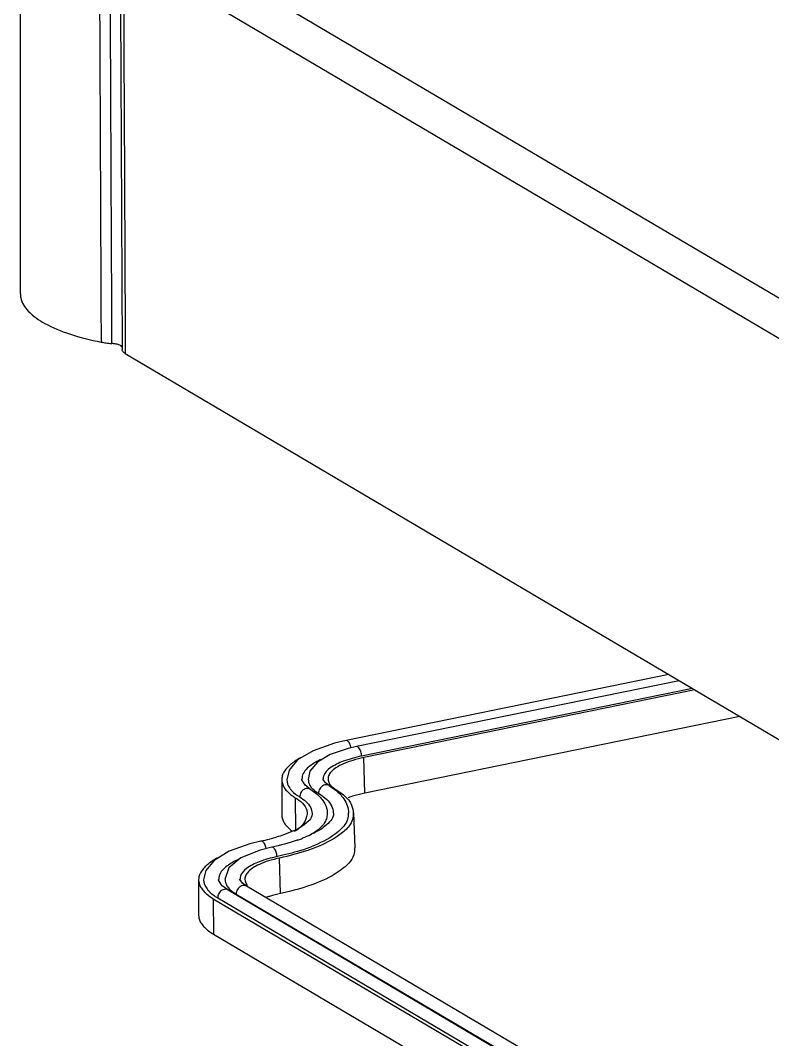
# Model space of a CAD drawing. Header units: millimetres. Extents: x -603 to 1798, y -1840 to -1013.
# Drawn here: x 18.04 to 48.12, y -1200.22 to -1159.46 of the extents above; entities that cross this region are included whole.
import ezdxf

# ---------------------------------------------------------------- set-up
doc = ezdxf.new("R2010")
doc.units = ezdxf.units.MM
doc.header["$MEASUREMENT"] = 0
doc.layers.get('0').update_dxf_attribs({"linetype": 'CONTINUOUS'})

# ---------------------------------------------------------------- blocks, each defined once
blk = doc.blocks.new('*U25')
at = {"color": 7}
for p, q in [((-109.589, 47.463), (-109.585, 63.481)), ((-104.613, 62.263), (-63.673, 38.079)), ((-105.47, 61.16), (-64.529, 36.975)), ((-105.547, 50.669), (-105.522, 45.231)), ((-105.396, 45.232), (-105.396, 45.069)), ((-105.396, 45.069), (-64.536, 20.933)), ((-83.666, 32.233), (-96.568, 29.594)), ((-83.252, 31.989), (-96.154, 29.35)), ((-82.721, 31.675), (-95.948, 28.97)), ((-82.624, 31.618), (-95.851, 28.912)), ((-80.83, 30.558), (-95.813, 27.494)), ((-97.036, 29.484), (-97.887, 29.189)), ((-96.568, 29.594), (-97.036, 29.484)), ((-96.154, 29.35), (-96.487, 29.273)), ((-97.887, 29.189), (-98.503, 28.822)), ((-97.2, 29.031), (-97.716, 28.726)), ((-96.487, 29.273), (-97.2, 29.031)), ((-98.503, 28.822), (-98.847, 28.413)), ((-97.716, 28.726), (-98.011, 28.375)), ((-95.813, 27.494), (-95.851, 28.912)), ((-98.847, 28.413), (-98.939, 28.028)), ((-98.011, 28.375), (-98.089, 28.043)), ((-99.139, 28.031), (-99.138, 26.619)), ((-98.338, 28.02), (-98.339, 28.045)), ((-97.488, 28.043), (-97.489, 28.06)), ((-97.246, 27.792), (-97.25, 27.794)), ((-97.997, 27.645), (-98.001, 27.647)), ((-98.597, 27.304), (-98.594, 26.037)), ((-96.267, 26.713), (-96.217, 25.302)), ((-100.417, 25.464), (-101.246, 25.168)), ((-99.97, 25.573), (-100.417, 25.464)), ((-99.541, 25.332), (-100.006, 25.214)), ((-99.97, 25.573), (-99.97, 25.573)), ((-99.541, 25.332), (-99.541, 25.332)), ((-101.246, 25.168), (-101.845, 24.803)), ((-100.779, 24.898), (-101.25, 24.507)), ((-100.006, 25.214), (-100.779, 24.898)), ((-99.188, 23.478), (-99.226, 24.896)), ((-101.845, 24.803), (-102.178, 24.395)), ((-101.25, 24.507), (-101.414, 24.035)), ((-102.178, 24.395), (-102.264, 24.023)), ((-100.813, 24.037), (-100.814, 24.056)), ((-102.464, 24.026), (-102.463, 22.614)), ((-101.662, 24.012), (-101.664, 24.041)), ((-100.544, 23.77), (-100.548, 23.773)), ((-63.345, 1.796), (-100.544, 23.77)), ((-101.876, 23.271), (-101.872, 21.855)), ((-101.876, 23.271), (-64.678, 1.298)), ((-101.701, 23.306), (-64.504, 1.333)), ((-101.286, 23.618), (-101.29, 23.621)), ((-101.286, 23.618), (-64.089, 1.645)), ((-100.958, 23.458), (-63.761, 1.485)), ((-101.872, 21.855), (-64.674, -0.118))]:
    blk.add_line(p, q, dxfattribs=at)
for points in [[(-105.596, 61.317), (-105.573, 56.273), (-105.547, 50.669)], [(-98.001, 27.647), (-98.206, 27.804), (-98.338, 28.02)], [(-97.25, 27.794), (-97.391, 27.9), (-97.488, 28.043)], [(-101.29, 23.621), (-101.516, 23.784), (-101.662, 24.012)], [(-100.548, 23.773), (-100.705, 23.885), (-100.813, 24.037)]]:
    blk.add_lwpolyline(points, dxfattribs=at)
for centre, radius, start, end in [((-98.612, 28.031), 0.527, 180.0262, 187.2148), ((-98.712, 26.299), 1.515, 44.4358, 48.7158), ((-100.074, 29.003), 3.328, 295.4622, 299.9831), ((-100.252, 29.367), 3.733, 295.1582, 295.5375), ((-100.552, 31.48), 6.211, 289.5363, 291.1132), ((-101.775, 34.046), 8.663, 282.0215, 284.3345), ((-100.716, 31.937), 6.697, 289.1745, 289.5529), ((-100.756, 32.612), 7.781, 287.6849, 289.7394), ((-100.545, 32.021), 7.154, 289.7497, 291.1737), ((-101.937, 24.026), 0.527, 179.9837, 187.7216), ((-100.666, 24.225), 0.801, 223.8823, 228.234)]:
    blk.add_arc(centre, radius, start, end, dxfattribs=at)
for points, start_tangent, end_tangent in [([(-106.434, 61.617), (-106.399, 53.643), (-106.362, 45.529)], (0.004404, -0.99999), (0.004506, -0.99999)), ([(-106.014, 61.562), (-106.005, 59.655), (-105.984, 54.94), (-105.962, 50.213), (-105.94, 45.473)], (0.004565, -0.99999), (0.004625, -0.999989)), ([(-105.47, 61.16), (-105.433, 53.122), (-105.396, 45.232)], (0.004571, -0.99999), (0.004636, -0.999989)), ([(-109.585, 47.463), (-109.573, 47.304), (-109.274, 46.768), (-108.611, 46.276), (-107.62, 45.855), (-106.362, 45.529)], (-0.018568, -0.999828), (0.980807, -0.19498)), ([(-106.362, 45.529), (-106.157, 45.495), (-105.938, 45.473)], (0.980807, -0.19498), (0.99738, -0.072338)), ([(-105.758, 45.448), (-105.938, 45.473)], (-0.97777, 0.209679), (-0.99738, 0.072338)), ([(-105.521, 45.329), (-105.527, 45.341), (-105.611, 45.403), (-105.758, 45.448)], (-0.414955, 0.909842), (-0.97777, 0.209679)), ([(-105.396, 45.069), (-105.503, 45.166), (-105.521, 45.231)], (-0.861, 0.508605), (-0.034172, 0.999416)), ([(-96.443, 29.51), (-96.468, 29.542), (-96.558, 29.595), (-96.567, 29.593)], (-0.553158, 0.833077), (-0.957658, -0.28791)), ([(-96.393, 29.396), (-96.443, 29.51)], (-0.288519, 0.957474), (-0.553158, 0.833077)), ([(-96.37, 29.3), (-96.393, 29.396)], (-0.163528, 0.986539), (-0.288519, 0.957474)), ([(-95.948, 28.97), (-95.979, 29.152), (-96.054, 29.298), (-96.144, 29.351), (-96.154, 29.349)], (-0.018287, 0.999833), (-0.957513, -0.288389)), ([(-95.948, 28.97), (-96.678, 28.765), (-97.2, 28.497), (-97.463, 28.193), (-97.482, 28.06)], (-0.979717, -0.200388), (0.013228, -0.999913)), ([(-98.796, 28.63), (-98.948, 28.481)], (-0.762953, -0.646455), (-0.652249, -0.758005)), ([(-98.385, 28.902), (-98.611, 28.768), (-98.796, 28.63)], (-0.881477, -0.472228), (-0.762953, -0.646455)), ([(-97.968, 28.608), (-98.305, 28.217), (-98.33, 28.045)], (-0.815109, -0.579308), (0.01619, -0.999869)), ([(-97.584, 28.831), (-97.968, 28.608)], (-0.903283, -0.429045), (-0.815109, -0.579308)), ([(-95.851, 28.912), (-96.296, 28.801), (-96.675, 28.663), (-96.971, 28.505), (-97.174, 28.332), (-97.264, 28.187)], (-0.979717, -0.200388), (-0.366881, -0.930268)), ([(-98.948, 28.481), (-99.054, 28.331), (-99.118, 28.179), (-99.139, 28.031)], (-0.652249, -0.758005), (0.000401, -1)), ([(-97.264, 28.187), (-97.277, 28.15), (-97.289, 28.059), (-97.289, 28.05)], (-0.366881, -0.930268), (0.036644, -0.999328)), ([(-99.135, 27.965), (-99.116, 27.875), (-99.049, 27.725), (-98.94, 27.58), (-98.597, 27.304)], (0.124559, -0.992212), (0.849269, -0.527961)), ([(-98.938, 28.029), (-98.822, 27.695), (-98.743, 27.593)], (0.034448, -0.999406), (0.671569, -0.740942)), ([(-98.08, 28.044), (-98.032, 27.834)], (0.02592, -0.999664), (0.421098, -0.907015)), ([(-98.032, 27.834), (-97.945, 27.703)], (0.421098, -0.907015), (0.65927, -0.751907)), ([(-97.491, 27.789), (-97.622, 27.661), (-97.67, 27.485)], (-0.879926, -0.475111), (0.018287, -0.999833)), ([(-97.25, 27.793), (-97.328, 27.821), (-97.491, 27.789)], (-0.86142, 0.507893), (-0.879926, -0.475111)), ([(-97.289, 28.05), (-97.275, 27.967), (-97.245, 27.895)], (0.036644, -0.999328), (0.474104, -0.880469)), ([(-97.246, 27.792), (-96.981, 27.606)], (0.849269, -0.527961), (0.778467, -0.627686)), ([(-97.245, 27.895), (-97.207, 27.836)], (0.474104, -0.880469), (0.59428, -0.804259)), ([(-97.207, 27.836), (-97.169, 27.789), (-96.963, 27.623)], (0.59428, -0.804259), (0.849269, -0.527961)), ([(-98.743, 27.593), (-98.421, 27.338)], (0.671569, -0.740942), (0.849269, -0.527961)), ([(-98.001, 27.647), (-98.078, 27.675), (-98.242, 27.643), (-98.373, 27.514), (-98.421, 27.338)], (-0.860939, 0.508709), (0.018287, -0.999833)), ([(-98.421, 27.338), (-97.988, 26.925), (-97.927, 26.676)], (0.849269, -0.527961), (0.044212, -0.999022)), ([(-97.997, 27.645), (-97.713, 27.437)], (0.849269, -0.527961), (0.750835, -0.66049)), ([(-97.945, 27.703), (-97.888, 27.645)], (0.65927, -0.751907), (0.735818, -0.677179)), ([(-97.888, 27.645), (-97.67, 27.485)], (0.735818, -0.677179), (0.849269, -0.527961)), ([(-97.67, 27.485), (-97.334, 27.235)], (0.849269, -0.527961), (0.717932, -0.696113)), ([(-97.631, 27.36), (-97.493, 27.193)], (0.699447, -0.714685), (0.565639, -0.824653)), ([(-96.981, 27.606), (-96.661, 27.266)], (0.778467, -0.627686), (0.5603, -0.82829)), ([(-96.963, 27.623), (-96.512, 27.269)], (0.849269, -0.527961), (0.66492, -0.746915)), ([(-95.813, 27.494), (-96.254, 27.383), (-96.488, 27.304)], (-0.979717, -0.200388), (-0.935663, -0.352894)), ([(-98.597, 27.304), (-98.14, 26.804)], (0.849269, -0.527961), (0.22928, -0.973361)), ([(-97.493, 27.193), (-97.317, 26.691), (-97.317, 26.681)], (0.565639, -0.824653), (0.015268, -0.999883)), ([(-97.334, 27.235), (-97.152, 26.99)], (0.717932, -0.696113), (0.432068, -0.901841)), ([(-97.152, 26.99), (-97.079, 26.694)], (0.432068, -0.901841), (0.044777, -0.998997)), ([(-96.661, 27.266), (-96.467, 26.697)], (0.5603, -0.82829), (0.018547, -0.999828)), ([(-96.512, 27.269), (-96.365, 27.052)], (0.66492, -0.746915), (0.432068, -0.901841)), ([(-96.365, 27.052), (-96.281, 26.712)], (0.432068, -0.901841), (0.047793, -0.998857)), ([(-99.138, 26.619), (-99.138, 26.615), (-99.115, 26.462), (-99.048, 26.312), (-98.938, 26.165), (-98.717, 25.971)], (0.000401, -1), (0.810057, -0.586351)), ([(-98.129, 26.661), (-98.274, 26.274)], (-0.068388, -0.997659), (-0.569859, -0.821742)), ([(-98.14, 26.804), (-98.129, 26.661)], (0.22928, -0.973361), (-0.068388, -0.997659)), ([(-97.918, 26.677), (-97.918, 26.648), (-98.035, 26.414)], (0.08363, -0.996497), (-0.65537, -0.755308)), ([(-97.328, 26.681), (-97.355, 26.464)], (0.033713, -0.999432), (-0.291281, -0.956637)), ([(-97.084, 26.568), (-97.225, 26.341)], (-0.306771, -0.951783), (-0.657746, -0.75324)), ([(-97.069, 26.694), (-97.068, 26.652), (-97.084, 26.568)], (0.079018, -0.996873), (-0.306771, -0.951783)), ([(-96.48, 26.697), (-96.512, 26.442)], (0.034984, -0.999388), (-0.291281, -0.956637)), ([(-96.281, 26.712), (-96.313, 26.437)], (0.047793, -0.998857), (-0.291281, -0.956637)), ([(-98.274, 26.274), (-98.642, 25.951)], (-0.569859, -0.821742), (-0.866113, -0.499848)), ([(-98.035, 26.414), (-98.41, 26.12)], (-0.65537, -0.755308), (-0.865492, -0.500922)), ([(-97.479, 26.113), (-97.688, 25.98), (-98.315, 25.686)], (-0.813045, -0.582201), (-0.932761, -0.360495)), ([(-96.446, 26.182), (-96.811, 25.837), (-97.813, 25.307), (-98.103, 25.202)], (-0.596856, -0.802348), (-0.946387, -0.323036)), ([(-97.44, 26.287), (-97.765, 25.97), (-98.055, 25.782)], (-0.5568, -0.830646), (-0.869811, -0.493386)), ([(-96.574, 26.296), (-96.993, 25.862), (-97.961, 25.35)], (-0.487557, -0.873091), (-0.932441, -0.361322)), ([(-97.225, 26.341), (-97.479, 26.113)], (-0.657746, -0.75324), (-0.813045, -0.582201)), ([(-97.355, 26.464), (-97.44, 26.287)], (-0.291281, -0.956637), (-0.5568, -0.830646)), ([(-96.512, 26.442), (-96.574, 26.296)], (-0.291281, -0.956637), (-0.487557, -0.873091)), ([(-96.313, 26.437), (-96.446, 26.182)], (-0.291281, -0.956637), (-0.596856, -0.802348)), ([(-99.068, 25.823), (-99.63, 25.652)], (-0.941824, -0.336106), (-0.968644, -0.248453)), ([(-98.665, 25.987), (-99.068, 25.823)], (-0.905133, -0.425129), (-0.941824, -0.336106)), ([(-99.861, 25.516), (-99.866, 25.521), (-99.959, 25.574), (-99.97, 25.572)], (-0.652379, 0.757893), (-0.956725, -0.290992)), ([(-99.788, 25.376), (-99.861, 25.516)], (-0.300232, 0.953866), (-0.652379, 0.757893)), ([(-99.764, 25.275), (-99.788, 25.376)], (-0.160526, 0.987032), (-0.300232, 0.953866)), ([(-98.517, 25.612), (-99.541, 25.332)], (-0.94452, -0.328455), (-0.977882, -0.20916)), ([(-99.327, 24.953), (-99.359, 25.135), (-99.437, 25.28), (-99.53, 25.333), (-99.541, 25.331)], (-0.018287, 0.999833), (-0.95824, -0.285964)), ([(-96.23, 25.301), (-96.262, 25.025), (-96.763, 24.423), (-97.769, 23.89), (-99.188, 23.478)], (0.047793, -0.998857), (-0.977882, -0.20916)), ([(-101.731, 24.886), (-101.979, 24.733), (-102.135, 24.612)], (-0.878327, -0.47806), (-0.755596, -0.655038)), ([(-99.327, 24.953), (-100.045, 24.743), (-100.551, 24.473), (-100.795, 24.166), (-100.808, 24.056)], (-0.977882, -0.20916), (0.025628, -0.999672)), ([(-99.226, 24.896), (-99.665, 24.782), (-100.035, 24.642), (-100.322, 24.482), (-100.515, 24.308), (-100.596, 24.162)], (-0.977882, -0.20916), (-0.316596, -0.948561)), ([(-98.392, 25.199), (-99.327, 24.953)], (-0.952648, -0.304075), (-0.977882, -0.20916)), ([(-98.103, 25.202), (-99.226, 24.896)], (-0.946387, -0.323036), (-0.977882, -0.20916)), ([(-102.135, 24.612), (-102.159, 24.59), (-102.299, 24.443)], (-0.755596, -0.655038), (-0.622073, -0.782959)), ([(-101.326, 24.578), (-101.64, 24.185), (-101.656, 24.041)], (-0.797393, -0.60346), (0.028391, -0.999597)), ([(-100.88, 24.84), (-101.326, 24.578)], (-0.908932, -0.416945), (-0.797393, -0.60346)), ([(-102.299, 24.443), (-102.451, 24.141), (-102.464, 24.026)], (-0.622073, -0.782959), (-0.00008, -1)), ([(-100.596, 24.162), (-100.606, 24.125), (-100.614, 24.045)], (-0.316596, -0.948561), (0.035432, -0.999372)), ([(-102.459, 23.955), (-102.43, 23.837), (-102.354, 23.688), (-102.235, 23.544), (-102.147, 23.461)], (0.13391, -0.990994), (0.759758, -0.650206)), ([(-102.263, 24.023), (-102.125, 23.659), (-102.055, 23.575)], (0.022609, -0.999744), (0.682249, -0.73112)), ([(-101.291, 23.62), (-101.363, 23.645), (-101.525, 23.612), (-101.654, 23.482), (-101.701, 23.306)], (-0.872443, 0.488716), (0.018287, -0.999833)), ([(-101.406, 24.035), (-101.343, 23.804)], (0.047124, -0.998889), (0.466172, -0.884694)), ([(-101.343, 23.804), (-101.244, 23.669)], (0.466172, -0.884694), (0.692349, -0.721563)), ([(-100.782, 23.764), (-100.911, 23.634), (-100.958, 23.458)], (-0.875187, -0.483784), (0.018287, -0.999833)), ([(-100.549, 23.772), (-100.62, 23.797), (-100.782, 23.764)], (-0.873037, 0.487654), (-0.875187, -0.483784)), ([(-100.614, 24.045), (-100.613, 24.034), (-100.593, 23.942), (-100.559, 23.871)], (0.035432, -0.999372), (0.515918, -0.856638)), ([(-100.559, 23.871), (-100.548, 23.853), (-100.514, 23.807)], (0.515918, -0.856638), (0.635905, -0.771767)), ([(-102.147, 23.461), (-101.876, 23.271)], (0.759758, -0.650206), (0.861, -0.508605)), ([(-102.055, 23.575), (-101.701, 23.306)], (0.682249, -0.73112), (0.861, -0.508605)), ([(-101.2, 23.627), (-100.958, 23.458)], (0.745111, -0.66694), (0.861, -0.508605)), ([(-99.188, 23.478), (-99.623, 23.364), (-99.768, 23.316)], (-0.977882, -0.20916), (-0.940904, -0.338674)), ([(-102.463, 22.614), (-102.461, 22.577), (-102.429, 22.424), (-102.352, 22.275), (-102.233, 22.129), (-101.872, 21.855)], (-0.00008, -1), (0.861, -0.508605))]:
    blk.add_spline(points, degree=3, dxfattribs=dict(at, start_tangent=start_tangent, end_tangent=end_tangent))

msp = doc.modelspace()

# ---------------------------------------------------------------- block references
msp.add_blockref('*U25', (127.633, -1217.854))

doc.saveas('drawing.dxf')
